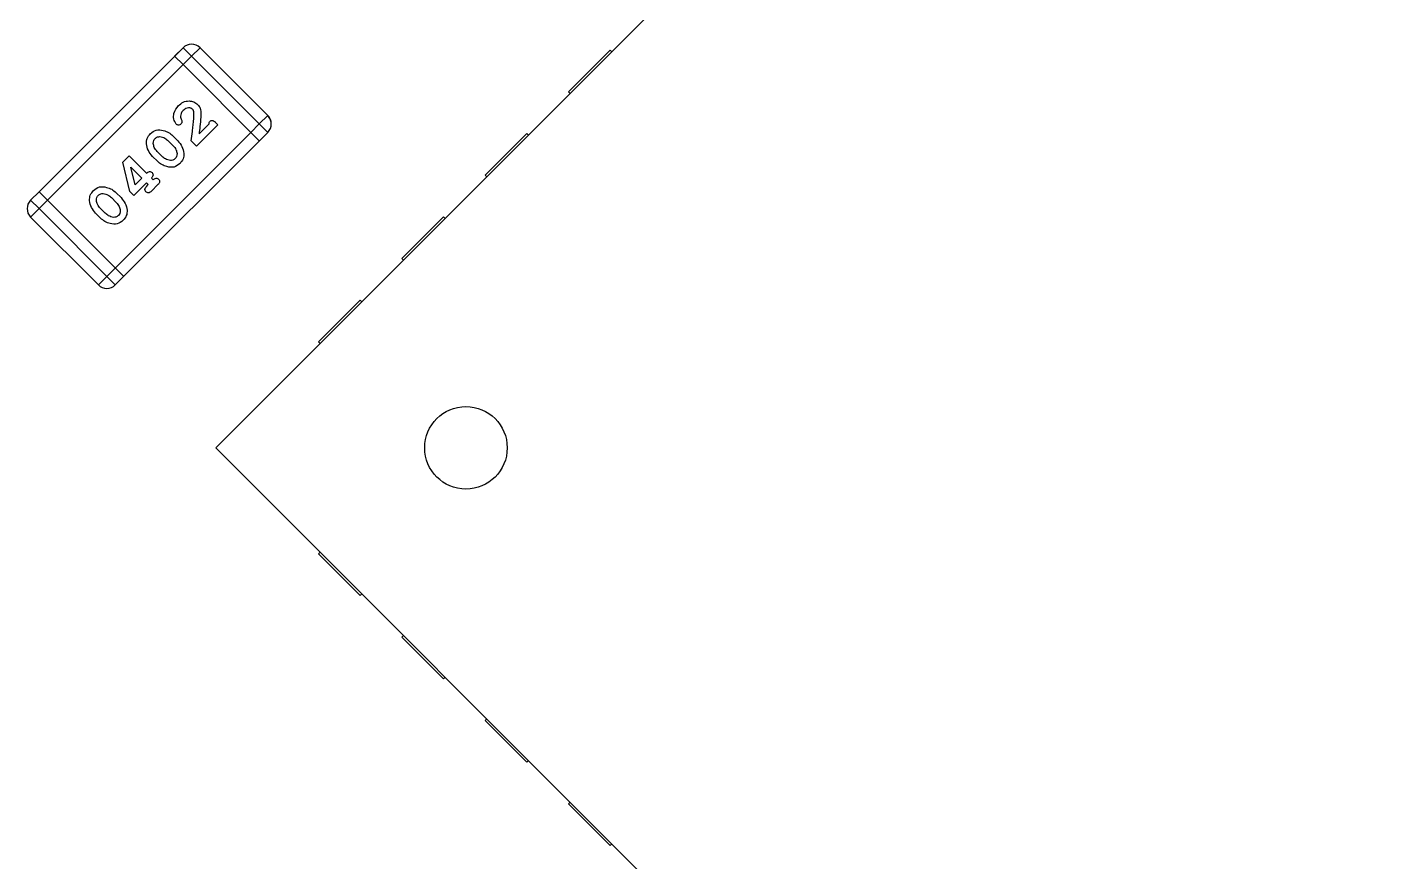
# Model space of a CAD drawing. Header units: millimetres. Extents: x 16604 to 36223, y 4309 to 8014.
# Drawn here: x 19483.41 to 19489.16, y 5304.57 to 5308.11 of the extents above; entities that cross this region are included whole.
import ezdxf

# ---------------------------------------------------------------- set-up
doc = ezdxf.new("R2010")
doc.units = ezdxf.units.MM
doc.layers.get('0').update_dxf_attribs({"lineweight": 35})

msp = doc.modelspace()

# ---------------------------------------------------------------- linework, layer by layer
at = {"color": 7, "linetype": 'Continuous', "lineweight": 25}
for p, q in [((19484.2095, 5306.3253), (19489.1593, 5311.2751)), ((19484.0705, 5308.022), (19483.4599, 5307.4114)), ((19484.0346, 5307.9861), (19484.0705, 5308.022)), ((19484.0346, 5307.9861), (19484.0705, 5307.9502)), ((19484.0705, 5308.022), (19484.3938, 5307.6987)), ((19484.0705, 5307.9502), (19484.1065, 5307.9861)), ((19484.1424, 5308.022), (19484.1065, 5307.9861)), ((19484.4297, 5307.7346), (19484.1424, 5308.022)), ((19485.8818, 5308.0118), (19485.705, 5307.835)), ((19485.8818, 5308.0118), (19485.8889, 5308.0047)), ((19484.0705, 5307.9502), (19483.4958, 5307.3754)), ((19484.0705, 5307.9502), (19484.3938, 5307.6269)), ((19485.705, 5307.835), (19485.7121, 5307.8279)), ((19484.1382, 5307.6563), (19484.1808, 5307.699)), ((19484.2087, 5307.7045), (19484.2179, 5307.6952)), ((19484.3938, 5307.6987), (19484.3579, 5307.6628)), ((19484.4297, 5307.7346), (19484.3938, 5307.6987)), ((19484.4297, 5307.6628), (19484.3938, 5307.6987)), ((19484.3579, 5307.6628), (19483.7472, 5307.0521)), ((19483.7832, 5307.0162), (19484.4297, 5307.6628)), ((19484.0276, 5307.6482), (19484.0485, 5307.6273)), ((19484.2179, 5307.6952), (19484.1271, 5307.6044)), ((19485.5283, 5307.6582), (19485.3515, 5307.4814)), ((19485.5283, 5307.6582), (19485.5353, 5307.6511)), ((19484.0076, 5307.6275), (19484.0278, 5307.6072)), ((19484.1271, 5307.6044), (19484.1048, 5307.6266)), ((19483.8148, 5307.5368), (19483.8416, 5307.5636)), ((19483.845, 5307.4119), (19483.8148, 5307.5368)), ((19483.8416, 5307.5636), (19483.9157, 5307.4895)), ((19483.9614, 5307.5402), (19483.9405, 5307.5611)), ((19483.9815, 5307.5609), (19483.9612, 5307.5812)), ((19483.8493, 5307.5151), (19483.8953, 5307.4691)), ((19483.8672, 5307.441), (19483.8493, 5307.5151)), ((19483.8953, 5307.4691), (19483.8672, 5307.441)), ((19483.9361, 5307.4691), (19483.9435, 5307.4616)), ((19485.3515, 5307.4814), (19485.3586, 5307.4744)), ((19483.4599, 5307.4114), (19483.424, 5307.3754)), ((19483.4599, 5307.4114), (19483.8191, 5307.0521)), ((19483.862, 5307.3949), (19483.845, 5307.4119)), ((19483.9157, 5307.4487), (19483.862, 5307.3949)), ((19483.9231, 5307.4413), (19483.9157, 5307.4487)), ((19483.9157, 5307.4338), (19483.9231, 5307.4413)), ((19483.9639, 5307.4413), (19483.9361, 5307.4134)), ((19483.424, 5307.3754), (19483.4599, 5307.3395)), ((19483.4599, 5307.3395), (19483.4958, 5307.3754)), ((19483.7665, 5307.3865), (19483.7868, 5307.3662)), ((19483.7866, 5307.4072), (19483.8075, 5307.3863)), ((19483.4599, 5307.3395), (19483.424, 5307.3036)), ((19483.424, 5307.3036), (19483.7113, 5307.0162)), ((19483.4599, 5307.3395), (19483.7832, 5307.0162)), ((19483.7204, 5307.2992), (19483.6995, 5307.3201)), ((19483.7405, 5307.3199), (19483.7202, 5307.3402)), ((19485.1747, 5307.3047), (19484.9979, 5307.1279)), ((19485.1747, 5307.3047), (19485.1818, 5307.2976)), ((19484.9979, 5307.1279), (19485.005, 5307.1208)), ((19483.7472, 5307.0521), (19483.7113, 5307.0162)), ((19484.8212, 5306.9511), (19484.6444, 5306.7743)), ((19484.8212, 5306.9511), (19484.8282, 5306.944)), ((19484.6444, 5306.7743), (19484.6514, 5306.7673)), ((19489.1593, 5301.3756), (19484.2095, 5306.3253)), ((19484.6514, 5305.8834), (19484.6444, 5305.8763)), ((19484.8212, 5305.6995), (19484.6444, 5305.8763)), ((19484.8282, 5305.7066), (19484.8212, 5305.6995)), ((19485.005, 5305.5298), (19484.9979, 5305.5228)), ((19485.1747, 5305.346), (19484.9979, 5305.5228)), ((19485.1818, 5305.353), (19485.1747, 5305.346)), ((19485.3586, 5305.1763), (19485.3515, 5305.1692)), ((19485.5283, 5304.9924), (19485.3515, 5305.1692)), ((19485.5353, 5304.9995), (19485.5283, 5304.9924)), ((19485.7121, 5304.8227), (19485.705, 5304.8156)), ((19485.8818, 5304.6389), (19485.705, 5304.8156)), ((19485.8889, 5304.6459), (19485.8818, 5304.6389))]:
    msp.add_line(p, q, dxfattribs=at)
msp.add_circle((19485.2702, 5306.3253), 0.175, dxfattribs=at)
for centre, start, end in [((19484.1065, 5307.9861), 45, 135), ((19484.1065, 5307.9861), 45, 135), ((19484.3938, 5307.6987), 315, 45), ((19483.4599, 5307.3395), 135, 225), ((19483.7472, 5307.0521), 225, 315)]:
    msp.add_arc(centre, 0.0508, start, end, dxfattribs=at)
for points, knots in [([(19484.0411, 5307.6978), (19484.0372, 5307.7048), (19484.0292, 5307.7189), (19484.0303, 5307.7491), (19484.0428, 5307.766), (19484.0505, 5307.7762)], [0, 0, 0, 0, 0.279813, 0.560624, 1, 1, 1, 1]), ([(19484.0505, 5307.7762), (19484.0571, 5307.7818), (19484.0702, 5307.793), (19484.0943, 5307.7974), (19484.1166, 5307.7937), (19484.1271, 5307.7851), (19484.1323, 5307.7808)], [0, 0, 0, 0, 0.280289, 0.559837, 0.779945, 1, 1, 1, 1]), ([(19484.0707, 5307.7557), (19484.0674, 5307.7518), (19484.0615, 5307.7448), (19484.0601, 5307.7358), (19484.0596, 5307.7318)], [0, 0, 0, 0, 0.559769, 1, 1, 1, 1]), ([(19484.1108, 5307.7616), (19484.1073, 5307.7639), (19484.1001, 5307.7685), (19484.0843, 5307.7667), (19484.0759, 5307.7599), (19484.0707, 5307.7557)], [0, 0, 0, 0, 0.2786179, 0.5597653, 1, 1, 1, 1]), ([(19484.1167, 5307.7445), (19484.1164, 5307.748), (19484.1161, 5307.7543), (19484.1124, 5307.7593), (19484.1108, 5307.7616)], [0, 0, 0, 0, 0.560979, 1, 1, 1, 1]), ([(19484.1323, 5307.7808), (19484.1365, 5307.7758), (19484.1433, 5307.7675), (19484.1463, 5307.7527), (19484.1466, 5307.7403), (19484.1461, 5307.7319), (19484.1459, 5307.7277)], [0, 0, 0, 0, 0.338889, 0.558801, 0.779364, 1, 1, 1, 1]), ([(19484.0615, 5307.6982), (19484.0598, 5307.6969), (19484.0565, 5307.6943), (19484.0505, 5307.6936), (19484.045, 5307.6946), (19484.0424, 5307.6967), (19484.0411, 5307.6978)], [0, 0, 0, 0, 0.279504, 0.559316, 0.779773, 1, 1, 1, 1]), ([(19484.0596, 5307.7318), (19484.0598, 5307.7287), (19484.0603, 5307.7232), (19484.0627, 5307.7182), (19484.0637, 5307.716)], [0, 0, 0, 0, 0.559298, 1, 1, 1, 1]), ([(19484.0637, 5307.716), (19484.0645, 5307.7143), (19484.0659, 5307.711), (19484.0661, 5307.7058), (19484.0643, 5307.7014), (19484.0624, 5307.6993), (19484.0615, 5307.6982)], [0, 0, 0, 0, 0.280502, 0.559573, 0.77954, 1, 1, 1, 1]), ([(19484.1048, 5307.6266), (19484.1066, 5307.64), (19484.1094, 5307.6619), (19484.1129, 5307.6925), (19484.1158, 5307.7184), (19484.1164, 5307.7358), (19484.1167, 5307.7445)], [0, 0, 0, 0, 0.340031, 0.560051, 0.780068, 1, 1, 1, 1]), ([(19484.1459, 5307.7277), (19484.1447, 5307.7144), (19484.1425, 5307.6905), (19484.1395, 5307.6668), (19484.1382, 5307.6563)], [0, 0, 0, 0, 0.559982, 1, 1, 1, 1]), ([(19484.1808, 5307.699), (19484.1808, 5307.701), (19484.1807, 5307.7047), (19484.1827, 5307.7078), (19484.1836, 5307.7092)], [0, 0, 0, 0, 0.56148, 1, 1, 1, 1]), ([(19484.1836, 5307.7092), (19484.1856, 5307.7107), (19484.1885, 5307.7129), (19484.1933, 5307.7135), (19484.2005, 5307.7123), (19484.2051, 5307.708), (19484.2087, 5307.7045)], [0, 0, 0, 0, 0.249198, 0.374789, 0.500587, 1, 1, 1, 1]), ([(19484.4404, 5307.6786), (19484.4405, 5307.6789), (19484.4424, 5307.6824), (19484.4441, 5307.6898), (19484.445, 5307.7002), (19484.4435, 5307.7105), (19484.4402, 5307.7199), (19484.4355, 5307.7282), (19484.4316, 5307.7326), (19484.4297, 5307.7346)], [0, 0, 0, 0, 0.017775, 0.191787, 0.36605, 0.537057, 0.701169, 0.855769, 1, 1, 1, 1]), ([(19483.9405, 5307.5611), (19483.9342, 5307.5689), (19483.9217, 5307.5847), (19483.9137, 5307.6119), (19483.916, 5307.6386), (19483.9262, 5307.6509), (19483.9313, 5307.657)], [0, 0, 0, 0, 0.280233, 0.56078, 0.780163, 1, 1, 1, 1]), ([(19483.9313, 5307.657), (19483.9394, 5307.6635), (19483.9556, 5307.6764), (19483.9851, 5307.672), (19484.0095, 5307.6637), (19484.0216, 5307.6534), (19484.0276, 5307.6482)], [0, 0, 0, 0, 0.2786531, 0.5581323, 0.7791225, 1, 1, 1, 1]), ([(19483.9518, 5307.6368), (19483.9552, 5307.6396), (19483.9612, 5307.6447), (19483.9689, 5307.6448), (19483.9724, 5307.6449)], [0, 0, 0, 0, 0.559719, 1, 1, 1, 1]), ([(19483.9724, 5307.6449), (19483.9798, 5307.6433), (19483.993, 5307.6404), (19484.0031, 5307.6315), (19484.0076, 5307.6275)], [0, 0, 0, 0, 0.559235, 1, 1, 1, 1]), ([(19483.9441, 5307.6154), (19483.9442, 5307.6199), (19483.9444, 5307.628), (19483.9495, 5307.6341), (19483.9518, 5307.6368)], [0, 0, 0, 0, 0.558894, 1, 1, 1, 1]), ([(19483.9612, 5307.5812), (19483.9563, 5307.5868), (19483.9476, 5307.5967), (19483.9452, 5307.6097), (19483.9441, 5307.6154)], [0, 0, 0, 0, 0.559873, 1, 1, 1, 1]), ([(19484.0278, 5307.6072), (19484.0327, 5307.6016), (19484.0414, 5307.5917), (19484.0439, 5307.5787), (19484.045, 5307.573)], [0, 0, 0, 0, 0.559888, 1, 1, 1, 1]), ([(19484.0485, 5307.6273), (19484.0548, 5307.6195), (19484.0674, 5307.6037), (19484.0754, 5307.5764), (19484.0729, 5307.5497), (19484.0627, 5307.5374), (19484.0576, 5307.5313)], [0, 0, 0, 0, 0.280233, 0.560818, 0.780182, 1, 1, 1, 1]), ([(19484.0576, 5307.5313), (19484.0495, 5307.5248), (19484.0333, 5307.5119), (19484.0039, 5307.5162), (19483.9796, 5307.5247), (19483.9675, 5307.535), (19483.9614, 5307.5402)], [0, 0, 0, 0, 0.2786646, 0.5581224, 0.779114, 1, 1, 1, 1]), ([(19484.0168, 5307.5436), (19484.0093, 5307.5452), (19483.9961, 5307.548), (19483.986, 5307.557), (19483.9815, 5307.5609)], [0, 0, 0, 0, 0.559159, 1, 1, 1, 1]), ([(19484.0373, 5307.5517), (19484.034, 5307.5489), (19484.028, 5307.5438), (19484.0202, 5307.5437), (19484.0168, 5307.5436)], [0, 0, 0, 0, 0.559767, 1, 1, 1, 1]), ([(19484.045, 5307.573), (19484.0449, 5307.5685), (19484.0447, 5307.5605), (19484.0396, 5307.5544), (19484.0373, 5307.5517)], [0, 0, 0, 0, 0.55887, 1, 1, 1, 1]), ([(19483.9157, 5307.4895), (19483.9175, 5307.4911), (19483.9212, 5307.4945), (19483.9278, 5307.497), (19483.9344, 5307.496), (19483.9374, 5307.4935), (19483.9389, 5307.4922)], [0, 0, 0, 0, 0.2809754, 0.5600884, 0.7798617, 1, 1, 1, 1]), ([(19483.9389, 5307.4922), (19483.9404, 5307.4903), (19483.9435, 5307.4863), (19483.9432, 5307.4768), (19483.9388, 5307.472), (19483.9361, 5307.4691)], [0, 0, 0, 0, 0.280064, 0.559335, 1, 1, 1, 1]), ([(19483.9435, 5307.4616), (19483.9454, 5307.4633), (19483.949, 5307.4667), (19483.9556, 5307.4692), (19483.9622, 5307.4682), (19483.9652, 5307.4657), (19483.9667, 5307.4644)], [0, 0, 0, 0, 0.280975, 0.560088, 0.779862, 1, 1, 1, 1]), ([(19483.6995, 5307.3201), (19483.6932, 5307.3279), (19483.6807, 5307.3436), (19483.6727, 5307.3709), (19483.675, 5307.3976), (19483.6852, 5307.4099), (19483.6903, 5307.416)], [0, 0, 0, 0, 0.280233, 0.56078, 0.780163, 1, 1, 1, 1]), ([(19483.6903, 5307.416), (19483.6984, 5307.4225), (19483.7146, 5307.4354), (19483.7441, 5307.431), (19483.7684, 5307.4227), (19483.7806, 5307.4124), (19483.7866, 5307.4072)], [0, 0, 0, 0, 0.278653, 0.558132, 0.779122, 1, 1, 1, 1]), ([(19483.9129, 5307.4107), (19483.9114, 5307.4126), (19483.9084, 5307.4166), (19483.9087, 5307.4261), (19483.9131, 5307.4309), (19483.9157, 5307.4338)], [0, 0, 0, 0, 0.280041, 0.559337, 1, 1, 1, 1]), ([(19483.9361, 5307.4134), (19483.9343, 5307.4118), (19483.9307, 5307.4084), (19483.924, 5307.4058), (19483.9175, 5307.4069), (19483.9145, 5307.4094), (19483.9129, 5307.4107)], [0, 0, 0, 0, 0.280947, 0.560058, 0.77987, 1, 1, 1, 1]), ([(19483.9667, 5307.4644), (19483.9682, 5307.4624), (19483.9713, 5307.4585), (19483.971, 5307.449), (19483.9666, 5307.4442), (19483.9639, 5307.4413)], [0, 0, 0, 0, 0.280064, 0.559335, 1, 1, 1, 1]), ([(19483.7031, 5307.3744), (19483.7032, 5307.3789), (19483.7034, 5307.387), (19483.7085, 5307.3931), (19483.7108, 5307.3958)], [0, 0, 0, 0, 0.558894, 1, 1, 1, 1]), ([(19483.7202, 5307.3402), (19483.7153, 5307.3457), (19483.7066, 5307.3557), (19483.7042, 5307.3687), (19483.7031, 5307.3744)], [0, 0, 0, 0, 0.5598727, 1, 1, 1, 1]), ([(19483.7108, 5307.3958), (19483.7142, 5307.3986), (19483.7202, 5307.4037), (19483.7279, 5307.4038), (19483.7313, 5307.4039)], [0, 0, 0, 0, 0.5597193, 1, 1, 1, 1]), ([(19483.7313, 5307.4039), (19483.7387, 5307.4022), (19483.752, 5307.3994), (19483.7621, 5307.3904), (19483.7665, 5307.3865)], [0, 0, 0, 0, 0.5592349, 1, 1, 1, 1]), ([(19483.7868, 5307.3662), (19483.7917, 5307.3606), (19483.8004, 5307.3506), (19483.8028, 5307.3377), (19483.8039, 5307.332)], [0, 0, 0, 0, 0.559888, 1, 1, 1, 1]), ([(19483.8075, 5307.3863), (19483.8138, 5307.3784), (19483.8263, 5307.3627), (19483.8344, 5307.3354), (19483.8319, 5307.3087), (19483.8217, 5307.2964), (19483.8166, 5307.2902)], [0, 0, 0, 0, 0.280233, 0.560818, 0.780182, 1, 1, 1, 1]), ([(19483.8166, 5307.2902), (19483.8085, 5307.2838), (19483.7923, 5307.2709), (19483.7629, 5307.2752), (19483.7385, 5307.2836), (19483.7264, 5307.294), (19483.7204, 5307.2992)], [0, 0, 0, 0, 0.278665, 0.558122, 0.779114, 1, 1, 1, 1]), ([(19483.7758, 5307.3026), (19483.7683, 5307.3042), (19483.7551, 5307.307), (19483.7449, 5307.3159), (19483.7405, 5307.3199)], [0, 0, 0, 0, 0.559159, 1, 1, 1, 1]), ([(19483.7963, 5307.3107), (19483.7929, 5307.3078), (19483.787, 5307.3028), (19483.7792, 5307.3027), (19483.7758, 5307.3026)], [0, 0, 0, 0, 0.5597673, 1, 1, 1, 1]), ([(19483.8039, 5307.332), (19483.8039, 5307.3275), (19483.8037, 5307.3195), (19483.7986, 5307.3134), (19483.7963, 5307.3107)], [0, 0, 0, 0, 0.55887, 1, 1, 1, 1])]:
    msp.add_open_spline(points, degree=3, knots=knots, dxfattribs=at)

doc.saveas('drawing.dxf')
